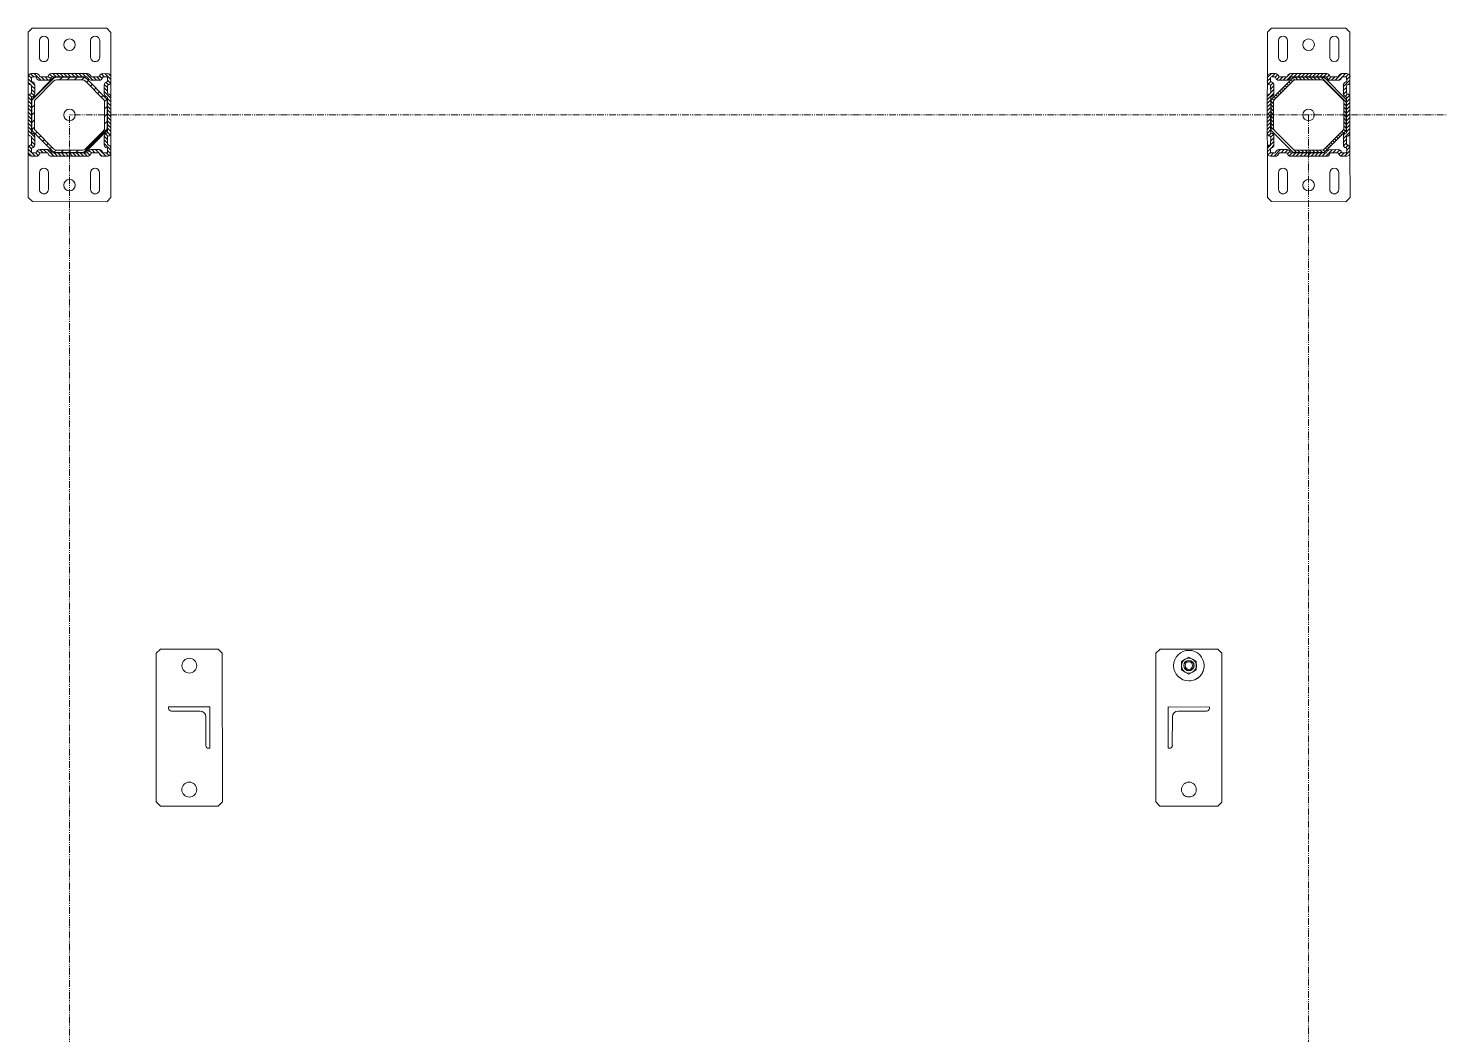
# Model space of a CAD drawing. Header units: millimetres. Extents: x 2179 to 44859, y 3478 to 159868.
# Drawn here: x 32961 to 34670, y 147060 to 148278 of the extents above; entities that cross this region are included whole.
import ezdxf

# ---------------------------------------------------------------- set-up
doc = ezdxf.new("R2010")
doc.units = ezdxf.units.MM
doc.linetypes.add('IMPORT-PHANTOM2', pattern=[14.732, 8.128, -1.524, 1.016, -1.524, 1.016, -1.524])
for name, color, linetype, lineweight in [('0-1', 7, 'IMPORT-PHANTOM2', 9), ('0-2', 7, 'Continuous', 9), ('2966-1_navrh dispozice stroju-HK_dwg-1', 7, 'Continuous', 9)]:
    doc.layers.add(name, color=color, linetype=linetype, lineweight=lineweight)

# ---------------------------------------------------------------- blocks, each defined once
blk = doc.blocks.new('2966-1_navrh dispozice stroju-HK_dwg__X1491-903066-1NP _ stroje - KOTVÍCÍ BODY')
at = {"layer": '0-2'}
for p, q in [((-25180.4, 18378.4), (-25150.3, 18408.4)), ((-25148.8, 18405.4), (-25145.8, 18408.4)), ((-25144.4, 18405.4), (-25141.4, 18408.4)), ((-25139.9, 18405.4), (-25136.9, 18408.4)), ((-25135.4, 18405.4), (-25132.4, 18408.4)), ((-25130.9, 18405.4), (-25127.9, 18408.4)), ((-25126.4, 18405.4), (-25123.4, 18408.4)), ((-25121.9, 18405.4), (-25118.9, 18408.4)), ((-25117.6, 18405.2), (-25115.3, 18407.6)), ((-25115.1, 18403.3), (-25113, 18405.4)), ((-25112.9, 18401), (-25110.7, 18403.1)), ((-25110.6, 18398.8), (-25108.5, 18400.9)), ((-25108.4, 18396.5), (-25106.3, 18398.6)), ((-25106.1, 18394.3), (-25104, 18396.4)), ((-25103.9, 18392), (-25101.8, 18394.2)), ((-25101.6, 18389.8), (-25099.5, 18391.9)), ((-25099.4, 18387.5), (-25097.3, 18389.7)), ((-25097.1, 18385.3), (-25095, 18387.4)), ((-25180.4, 18373.9), (-25177.4, 18376.9)), ((-25180.4, 18369.4), (-25177.4, 18372.4)), ((-25094.9, 18383.1), (-25092.8, 18385.2)), ((-25092.8, 18380.7), (-25090.5, 18382.9)), ((-25092.4, 18376.6), (-25089.4, 18379.6)), ((-25092.4, 18372.1), (-25089.4, 18375.1)), ((-25092.4, 18367.6), (-25089.4, 18370.6)), ((-25180.4, 18364.9), (-25177.4, 18367.9)), ((-25180.4, 18360.4), (-25177.4, 18363.4)), ((-25180.4, 18355.9), (-25177.4, 18358.9)), ((-25180.4, 18351.4), (-25177.4, 18354.4)), ((-25092.4, 18363.1), (-25089.4, 18366.1)), ((-25092.4, 18358.6), (-25089.4, 18361.6)), ((-25092.4, 18354.1), (-25089.4, 18357.1)), ((-25092.4, 18349.6), (-25089.4, 18352.6)), ((-25180.4, 18346.9), (-25177.4, 18349.9)), ((-25179.5, 18343.3), (-25177.2, 18345.7)), ((-25177.3, 18341), (-25175.2, 18343.2)), ((-25175.1, 18338.8), (-25173, 18340.9)), ((-25172.8, 18336.5), (-25170.7, 18338.7)), ((-25170.6, 18334.3), (-25168.5, 18336.4)), ((-25168.4, 18332.1), (-25166.2, 18334.2)), ((-25120.1, 18317.4), (-25089.4, 18348.1)), ((-25166.1, 18329.8), (-25164, 18331.9)), ((-25163.9, 18327.6), (-25161.7, 18329.7)), ((-25161.6, 18325.3), (-25159.5, 18327.4)), ((-25159.4, 18323.1), (-25157.3, 18325.2)), ((-25157.1, 18320.8), (-25155, 18323)), ((-25154.9, 18318.6), (-25152.6, 18320.9)), ((-25151.5, 18317.4), (-25148.5, 18320.4)), ((-25147, 18317.4), (-25144, 18320.4)), ((-25142.5, 18317.4), (-25139.5, 18320.4)), ((-25138.1, 18317.4), (-25135.1, 18320.4)), ((-25133.6, 18317.4), (-25130.6, 18320.4)), ((-25129.1, 18317.4), (-25126.1, 18320.4)), ((-25124.6, 18317.4), (-25121.6, 18320.4))]:
    blk.add_line(p, q, dxfattribs=at)
blk = doc.blocks.new('2966-1_navrh dispozice stroju-HK_dwg__X1492-903067-1NP _ stroje - KOTVÍCÍ BODY')
at = {"layer": '0-2'}
for p, q in [((-25180.8, 18403.5), (-25184.9, 18407.6)), ((-25176.9, 18395.1), (-25184.9, 18403.1)), ((-25180.9, 18408), (-25184.1, 18411.3)), ((-25177.3, 18408.9), (-25181.3, 18412.9)), ((-25177, 18399.6), (-25180.3, 18403)), ((-25168.8, 18404.9), (-25176.8, 18412.9)), ((-25164.3, 18404.9), (-25168.3, 18408.9)), ((-25159.9, 18405.1), (-25163.8, 18408.9)), ((-25157.4, 18407), (-25160.5, 18410.1)), ((-25154.9, 18408.9), (-25158.4, 18412.5)), ((-25150.4, 18408.9), (-25154.4, 18412.9)), ((-25145.9, 18408.9), (-25149.9, 18412.9)), ((-25141.4, 18408.9), (-25145.4, 18412.9)), ((-25136.9, 18408.9), (-25140.9, 18412.9)), ((-25132.4, 18408.9), (-25136.4, 18412.9)), ((-25127.9, 18408.9), (-25131.9, 18412.9)), ((-25123.4, 18408.9), (-25127.4, 18412.9)), ((-25118.9, 18408.9), (-25122.9, 18412.9)), ((-25114.4, 18408.9), (-25118.4, 18412.9)), ((-25105.9, 18404.9), (-25113.9, 18412.9)), ((-25111, 18405.6), (-25112.3, 18406.9)), ((-25101.5, 18404.9), (-25105.5, 18408.9)), ((-25097.3, 18405.3), (-25101, 18408.9)), ((-25095.1, 18407.6), (-25098.3, 18410.7)), ((-25092, 18408.9), (-25095.8, 18412.8)), ((-25084.9, 18406.3), (-25091.5, 18412.9)), ((-25087.1, 18399.6), (-25090.3, 18402.7)), ((-25085.1, 18402), (-25088.9, 18405.9)), ((-25180.2, 18384.9), (-25183.3, 18388)), ((-25176.9, 18390.6), (-25180.9, 18394.6)), ((-25177.5, 18386.7), (-25180.9, 18390.1)), ((-25088.9, 18392.4), (-25092.9, 18396.4)), ((-25084.9, 18383.9), (-25092.9, 18391.9)), ((-25088.9, 18396.9), (-25092.6, 18400.6)), ((-25091, 18385.5), (-25092.3, 18386.8)), ((-25180.9, 18381.1), (-25184.9, 18385.1)), ((-25180.9, 18376.6), (-25184.9, 18380.6)), ((-25180.9, 18372.1), (-25184.9, 18376.1)), ((-25180.9, 18367.6), (-25184.9, 18371.6)), ((-25084.9, 18379.4), (-25088.9, 18383.4)), ((-25084.9, 18374.9), (-25088.9, 18378.9)), ((-25084.9, 18370.4), (-25088.9, 18374.4)), ((-25084.9, 18365.9), (-25088.9, 18369.9)), ((-25180.9, 18363.2), (-25184.9, 18367.2)), ((-25180.9, 18358.7), (-25184.9, 18362.7)), ((-25180.9, 18354.2), (-25184.9, 18358.2)), ((-25180.9, 18349.7), (-25184.9, 18353.7)), ((-25084.9, 18361.4), (-25088.9, 18365.4)), ((-25084.9, 18357), (-25088.9, 18361)), ((-25084.9, 18352.5), (-25088.9, 18356.5)), ((-25084.9, 18348), (-25088.9, 18352)), ((-25180.9, 18345.2), (-25184.9, 18349.2)), ((-25176.9, 18336.7), (-25184.9, 18344.7)), ((-25182, 18337.3), (-25184.7, 18340)), ((-25176.9, 18332.2), (-25180.9, 18336.2)), ((-25088.9, 18334), (-25092.8, 18337.9)), ((-25087.7, 18337.3), (-25090.9, 18340.5)), ((-25084.9, 18343.5), (-25088.9, 18347.5)), ((-25085.3, 18339.4), (-25088.9, 18343)), ((-25180.9, 18318.3), (-25184.9, 18322.3)), ((-25180.1, 18312.9), (-25184.9, 18317.8)), ((-25180.7, 18322.6), (-25183.7, 18325.6)), ((-25177.9, 18324.3), (-25181, 18327.3)), ((-25176.9, 18327.7), (-25180.9, 18331.7)), ((-25172.3, 18314.1), (-25175.3, 18317.1)), ((-25170.5, 18316.9), (-25173.6, 18319.9)), ((-25166.1, 18316.9), (-25170.1, 18320.9)), ((-25161.6, 18316.9), (-25165.6, 18320.9)), ((-25153.1, 18312.9), (-25161.1, 18320.9)), ((-25109.9, 18314.6), (-25112.9, 18317.6)), ((-25107.8, 18316.9), (-25111.1, 18320.3)), ((-25103.3, 18316.9), (-25107.3, 18320.9)), ((-25094.8, 18313), (-25102.8, 18320.9)), ((-25094.8, 18317.5), (-25098.2, 18320.9)), ((-25088.9, 18329.5), (-25092.9, 18333.5)), ((-25084.9, 18321), (-25092.9, 18329)), ((-25084.9, 18316.6), (-25088.9, 18320.5)), ((-25175.6, 18312.9), (-25179.6, 18316.9)), ((-25157.8, 18313.1), (-25160.5, 18315.8)), ((-25148.7, 18312.9), (-25152.7, 18316.9)), ((-25144.2, 18312.9), (-25148.2, 18316.9)), ((-25139.7, 18312.9), (-25143.7, 18316.9)), ((-25135.2, 18312.9), (-25139.2, 18316.9)), ((-25130.7, 18312.9), (-25134.7, 18316.9)), ((-25126.2, 18312.9), (-25130.2, 18316.9)), ((-25121.7, 18312.9), (-25125.7, 18316.9)), ((-25117.2, 18312.9), (-25121.2, 18316.9)), ((-25112.8, 18313), (-25116.7, 18316.9)), ((-25090.3, 18312.9), (-25094.4, 18317.1)), ((-25086.6, 18313.7), (-25089.8, 18317))]:
    blk.add_line(p, q, dxfattribs=at)
blk = doc.blocks.new('2966-1_navrh dispozice stroju-HK_dwg__X1493-903068-1NP _ stroje - KOTVÍCÍ BODY')
at = {"layer": '0-2'}
for p, q in [((-25160.8, 16897.2), (-25162.9, 16899.3)), ((-25156.3, 16901.7), (-25158.4, 16903.8)), ((-25151, 16905.4), (-25153.7, 16908.1)), ((-25142.1, 16905.4), (-25145.1, 16908.4)), ((-25133.1, 16905.4), (-25136.1, 16908.4)), ((-25124.1, 16905.4), (-25127.1, 16908.4)), ((-25089.4, 16879.7), (-25118.1, 16908.4)), ((-25174.2, 16883.7), (-25176.4, 16885.8)), ((-25169.7, 16888.2), (-25171.9, 16890.3)), ((-25165.2, 16892.7), (-25167.4, 16894.8)), ((-25177.4, 16868.9), (-25180.4, 16871.9)), ((-25177.4, 16877.9), (-25180.3, 16880.8)), ((-25089.4, 16870.7), (-25092.4, 16873.7)), ((-25089.4, 16861.8), (-25092.4, 16864.8)), ((-25177.4, 16860), (-25180.4, 16863)), ((-25177.4, 16851), (-25180.4, 16854)), ((-25089.4, 16852.8), (-25092.4, 16855.8)), ((-25153, 16817.6), (-25180.3, 16844.9)), ((-25103, 16830.5), (-25105.1, 16832.6)), ((-25098.5, 16835), (-25100.7, 16837.1)), ((-25094, 16839.5), (-25096.2, 16841.6)), ((-25089.7, 16844.1), (-25092.4, 16846.8)), ((-25143.9, 16817.4), (-25146.9, 16820.4)), ((-25134.9, 16817.4), (-25137.9, 16820.4)), ((-25125.9, 16817.4), (-25128.9, 16820.4)), ((-25117, 16817.5), (-25119.9, 16820.4)), ((-25112, 16821.5), (-25114.1, 16823.6)), ((-25107.5, 16826), (-25109.6, 16828.1))]:
    blk.add_line(p, q, dxfattribs=at)
blk = doc.blocks.new('2966-1_navrh dispozice stroju-HK_dwg__X1494-903069-1NP _ stroje - KOTVÍCÍ BODY')
at = {"layer": '0-2'}
for p, q in [((-25184.9, 16905.6), (-25177.6, 16912.9)), ((-25184.6, 16910.4), (-25182.3, 16912.7)), ((-25184.5, 16901.5), (-25180.9, 16905.1)), ((-25182.2, 16899.4), (-25179, 16902.5)), ((-25180.9, 16896.1), (-25177, 16900)), ((-25177.1, 16908.9), (-25173.4, 16912.6)), ((-25174.5, 16907.1), (-25171.3, 16910.2)), ((-25171.9, 16905.1), (-25168.1, 16908.9)), ((-25167.6, 16904.9), (-25163.6, 16908.9)), ((-25163.1, 16904.9), (-25155.1, 16912.9)), ((-25154.6, 16908.9), (-25150.6, 16912.9)), ((-25150.1, 16908.9), (-25146.1, 16912.9)), ((-25145.6, 16908.9), (-25141.6, 16912.9)), ((-25141.1, 16908.9), (-25137.1, 16912.9)), ((-25136.7, 16908.9), (-25132.7, 16912.9)), ((-25132.2, 16908.9), (-25128.2, 16912.9)), ((-25127.7, 16908.9), (-25123.7, 16912.9)), ((-25123.2, 16908.9), (-25119.2, 16912.9)), ((-25118.7, 16908.9), (-25114.7, 16912.9)), ((-25114.2, 16908.9), (-25110.9, 16912.3)), ((-25112.1, 16906.5), (-25109.1, 16909.5)), ((-25109.2, 16905), (-25105.2, 16908.9)), ((-25104.7, 16904.9), (-25100.7, 16908.9)), ((-25100.2, 16904.9), (-25092.2, 16912.9)), ((-25092.9, 16898.8), (-25084.9, 16906.8)), ((-25091.8, 16908.9), (-25087.9, 16912.8)), ((-25088.9, 16907.3), (-25085.4, 16910.8)), ((-25088, 16899.3), (-25085, 16902.2)), ((-25184.9, 16883.2), (-25176.9, 16891.2)), ((-25184.9, 16878.7), (-25180.9, 16882.7)), ((-25180.9, 16891.6), (-25176.9, 16895.6)), ((-25092.9, 16894.3), (-25088.9, 16898.3)), ((-25092.9, 16889.8), (-25088.9, 16893.8)), ((-25091.9, 16886.3), (-25088.9, 16889.4)), ((-25089.1, 16884.6), (-25086.1, 16887.6)), ((-25088.9, 16880.4), (-25084.9, 16884.4)), ((-25184.9, 16874.2), (-25180.9, 16878.2)), ((-25184.9, 16869.7), (-25180.9, 16873.7)), ((-25184.9, 16865.2), (-25180.9, 16869.2)), ((-25184.9, 16860.7), (-25180.9, 16864.7)), ((-25088.9, 16875.9), (-25084.9, 16879.9)), ((-25088.9, 16871.4), (-25084.9, 16875.4)), ((-25088.9, 16866.9), (-25084.9, 16870.9)), ((-25088.9, 16862.4), (-25084.9, 16866.4)), ((-25184.9, 16856.2), (-25180.9, 16860.2)), ((-25184.9, 16851.7), (-25180.9, 16855.7)), ((-25184.9, 16847.2), (-25180.9, 16851.2)), ((-25088.9, 16857.9), (-25084.9, 16861.9)), ((-25088.9, 16853.4), (-25084.9, 16857.4)), ((-25088.9, 16848.9), (-25084.9, 16852.9)), ((-25088.9, 16844.5), (-25084.9, 16848.5)), ((-25184.9, 16842.7), (-25180.9, 16846.7)), ((-25184.2, 16838.9), (-25180.9, 16842.3)), ((-25181.5, 16837.2), (-25178.5, 16840.2)), ((-25180.9, 16833.3), (-25176.9, 16837.3)), ((-25180.9, 16828.8), (-25176.9, 16832.8)), ((-25092.9, 16836), (-25084.9, 16844)), ((-25092.9, 16831.5), (-25088.9, 16835.5)), ((-25092.9, 16827), (-25088.9, 16831)), ((-25184.9, 16820.3), (-25176.9, 16828.3)), ((-25184.8, 16815.9), (-25180.9, 16819.8)), ((-25182.8, 16813.4), (-25179.3, 16816.9)), ((-25178.8, 16812.9), (-25170.8, 16820.9)), ((-25174.2, 16813.1), (-25171.2, 16816)), ((-25170.3, 16816.9), (-25166.3, 16820.9)), ((-25165.8, 16816.9), (-25161.8, 16820.9)), ((-25161.3, 16816.9), (-25158.3, 16820)), ((-25159.6, 16814.2), (-25156.6, 16817.2)), ((-25156.3, 16812.9), (-25152.3, 16816.9)), ((-25151.8, 16812.9), (-25147.8, 16816.9)), ((-25147.3, 16812.9), (-25143.3, 16816.9)), ((-25142.9, 16812.9), (-25138.9, 16816.9)), ((-25138.4, 16812.9), (-25134.4, 16816.9)), ((-25133.9, 16812.9), (-25129.9, 16816.9)), ((-25129.4, 16812.9), (-25125.4, 16816.9)), ((-25124.9, 16812.9), (-25120.9, 16816.9)), ((-25120.4, 16812.9), (-25116.4, 16816.9)), ((-25115.9, 16812.9), (-25107.9, 16820.9)), ((-25107.4, 16816.9), (-25103.4, 16820.9)), ((-25102.9, 16816.9), (-25098.9, 16820.9)), ((-25098.8, 16816.6), (-25095.8, 16819.6)), ((-25097.1, 16813.8), (-25094, 16816.9)), ((-25093.5, 16812.9), (-25084.9, 16821.5)), ((-25091.5, 16823.9), (-25088.5, 16826.9)), ((-25089, 16812.9), (-25084.9, 16817)), ((-25088.9, 16822), (-25085.7, 16825.2))]:
    blk.add_line(p, q, dxfattribs=at)
blk = doc.blocks.new('2966-1_navrh dispozice stroju-HK_dwg-867852-1NP _ stroje - KOTVÍCÍ BODY')
at = {"layer": '0-1', "flags": 128}
blk.add_lwpolyline([(-12082, 28687.7), (-4082.9, 23879.4), (-4858.3, 22595.4), (-12854.8, 27402.1), (-12082, 28687.7), (-11482.8, 29684.5)], dxfattribs=at)
at = {"layer": '0-2'}
for p, q in [((-12140.3, 28765.4), (-12123.2, 28755.1)), ((-12128.9, 28745.7), (-12146, 28756)), ((-12107.7, 28734.3), (-12103.2, 28741.7)), ((-12104.6, 28731.6), (-12099.4, 28740.3)), ((-12104.2, 28747.9), (-12101.2, 28752.9)), ((-12100.3, 28746.5), (-12098.3, 28750)), ((-12096.9, 28750.3), (-12093.4, 28748.3)), ((-12091.3, 28742.3), (-12082.6, 28737.1)), ((-12088.6, 28745.3), (-12081.2, 28740.9)), ((-12136.1, 28694.8), (-12113.6, 28732.2)), ((-12132.3, 28693.4), (-12110.6, 28729.5)), ((-12112.2, 28725.9), (-12129.9, 28696.4)), ((-12110.2, 28723.3), (-12126.7, 28696)), ((-12076.3, 28736), (-12109.7, 28727.7)), ((-12076.8, 28732.8), (-12107.8, 28725.1)), ((-12076.4, 28738), (-12040.3, 28716.3)), ((-12046.4, 28715.9), (-12073.8, 28732.4)), ((-12043.8, 28717.9), (-12073.3, 28735.6)), ((-12172.3, 28712.2), (-12155.1, 28701.9)), ((-12036.9, 28682.5), (-12044.6, 28713.5)), ((-12033.7, 28682.1), (-12042, 28715.4)), ((-12038.1, 28710.4), (-12029.5, 28705.2)), ((-12035.4, 28713.4), (-12028.1, 28709)), ((-12023.2, 28706.1), (-12019.7, 28704)), ((-12160.8, 28692.5), (-12178, 28702.8)), ((-12130.3, 28693.4), (-12122, 28660.1)), ((-12127.1, 28692.9), (-12119.4, 28662)), ((-12027.4, 28697), (-12032.6, 28688.3)), ((-12024.4, 28694.3), (-12028.8, 28686.9)), ((-12019.4, 28702.6), (-12021.5, 28699.1)), ((-12015.5, 28701.4), (-12018.4, 28696.4)), ((-12148.6, 28674.1), (-12145.6, 28679)), ((-12144.6, 28672.9), (-12142.5, 28676.3)), ((-12139.6, 28681.2), (-12135.2, 28688.5)), ((-12136.6, 28678.5), (-12131.4, 28687.1)), ((-12053.8, 28652.2), (-12037.4, 28679.5)), ((-12031.7, 28682.1), (-12053.4, 28646)), ((-12051.9, 28649.6), (-12034.2, 28679)), ((-12027.9, 28680.7), (-12050.4, 28643.3)), ((-11991.7, 28663.2), (-12008.9, 28673.5)), ((-12003.2, 28683), (-11986.1, 28672.6)), ((-12140.8, 28669.4), (-12144.3, 28671.5)), ((-12128.6, 28662.1), (-12136, 28666.5)), ((-12125.9, 28665.1), (-12134.5, 28670.3)), ((-12087.7, 28637.5), (-12123.8, 28659.2)), ((-12120.2, 28657.6), (-12090.7, 28639.9)), ((-12117.6, 28659.5), (-12090.2, 28643.1)), ((-12087.7, 28639.4), (-12054.3, 28647.7)), ((-12087.2, 28642.6), (-12056.3, 28650.3)), ((-12072.8, 28633.2), (-12081.4, 28638.4)), ((-12059.4, 28643.9), (-12064.6, 28635.2)), ((-12056.3, 28641.2), (-12060.8, 28633.8)), ((-12075.5, 28630.1), (-12082.8, 28634.6)), ((-12067.1, 28625.1), (-12070.6, 28627.2)), ((-12063.7, 28628.9), (-12065.8, 28625.5)), ((-12059.9, 28627.5), (-12062.9, 28622.5)), ((-12035.2, 28629.8), (-12018, 28619.5)), ((-12023.7, 28610.1), (-12040.8, 28620.4)), ((-11512.9, 28153.1), (-11542.4, 28170.9)), ((-12913.1, 27479.8), (-12896, 27469.5)), ((-12901.7, 27460), (-12918.8, 27470.3)), ((-12876.9, 27462.3), (-12874, 27467.3)), ((-12873.1, 27460.9), (-12871, 27464.4)), ((-12869.7, 27464.7), (-12866.2, 27462.6)), ((-12861.4, 27459.7), (-12854, 27455.3)), ((-12908.9, 27409.2), (-12886.4, 27446.6)), ((-12905.1, 27407.8), (-12883.4, 27443.9)), ((-12849.1, 27450.4), (-12882.5, 27442.1)), ((-12880.5, 27448.7), (-12876, 27456.1)), ((-12849.6, 27447.2), (-12880.5, 27439.5)), ((-12877.4, 27446), (-12872.2, 27454.7)), ((-12864.1, 27456.7), (-12855.4, 27451.5)), ((-12849.1, 27452.4), (-12813.1, 27430.7)), ((-12819.2, 27430.3), (-12846.6, 27446.8)), ((-12816.6, 27432.3), (-12846.1, 27450)), ((-12945.1, 27426.6), (-12927.9, 27416.3)), ((-12884.9, 27440.3), (-12902.7, 27410.8)), ((-12883, 27437.7), (-12899.4, 27410.4)), ((-12809.7, 27396.9), (-12817.4, 27427.9)), ((-12806.5, 27396.4), (-12814.8, 27429.8)), ((-12810.9, 27424.8), (-12802.3, 27419.5)), ((-12808.2, 27427.8), (-12800.8, 27423.4)), ((-12933.6, 27406.9), (-12950.7, 27417.2)), ((-12903.1, 27407.8), (-12894.8, 27374.4)), ((-12899.9, 27407.3), (-12892.2, 27376.4)), ((-12800.2, 27411.4), (-12805.4, 27402.7)), ((-12797.2, 27408.7), (-12801.6, 27401.3)), ((-12796, 27420.5), (-12792.5, 27418.4)), ((-12792.2, 27417), (-12794.3, 27413.5)), ((-12788.2, 27415.8), (-12791.2, 27410.8)), ((-12921.4, 27388.5), (-12918.4, 27393.4)), ((-12917.4, 27387.3), (-12915.3, 27390.7)), ((-12912.4, 27395.6), (-12908, 27402.9)), ((-12909.4, 27392.9), (-12904.2, 27401.5)), ((-12826.6, 27366.6), (-12810.2, 27393.9)), ((-12804.5, 27396.5), (-12826.2, 27360.4)), ((-12824.7, 27363.9), (-12806.9, 27393.4)), ((-12800.7, 27395), (-12823.2, 27357.7)), ((-12776, 27397.3), (-12758.9, 27387)), ((-12913.6, 27383.8), (-12917.1, 27385.9)), ((-12901.4, 27376.5), (-12908.8, 27380.9)), ((-12898.7, 27379.5), (-12907.3, 27384.7)), ((-12860.5, 27351.9), (-12896.5, 27373.5)), ((-12890.4, 27373.9), (-12863, 27357.5)), ((-12764.5, 27377.6), (-12781.7, 27387.9)), ((-12893, 27372), (-12863.5, 27354.3)), ((-12860.5, 27353.8), (-12827.1, 27362.1)), ((-12860, 27357), (-12829.1, 27364.7)), ((-12832.2, 27358.2), (-12837.4, 27349.6)), ((-12848.2, 27344.5), (-12855.6, 27348.9)), ((-12845.5, 27347.6), (-12854.2, 27352.8)), ((-12839.9, 27339.5), (-12843.4, 27341.6)), ((-12836.5, 27343.3), (-12838.6, 27339.9)), ((-12832.7, 27341.9), (-12835.6, 27336.9)), ((-12829.1, 27355.5), (-12833.6, 27348.2)), ((-12807.9, 27344.2), (-12790.8, 27333.9)), ((-12796.5, 27324.5), (-12813.6, 27334.8)), ((-12145.2, 27168.1), (-12115.6, 27150.3))]:
    blk.add_line(p, q, dxfattribs=at)
at = {"layer": '0-2', "flags": 128}
for points in [[(-12090.7, 28751.3), (-12095.7, 28754.3), (-12142, 28782.1), (-12148.8, 28780.4), (-12195.2, 28703.3), (-12193.5, 28696.4), (-12147.2, 28668.6), (-12142.2, 28665.6), (-12126.5, 28656.1), (-12089.1, 28633.6), (-12073.3, 28624.2), (-12068.3, 28621.2), (-12022.1, 28593.4), (-12015.2, 28595.1), (-11968.8, 28672.2), (-11970.5, 28679.1), (-12016.8, 28706.9), (-12021.8, 28709.9), (-12037.6, 28719.4), (-12074.9, 28741.8)], [(-11594.3, 28214.9), (-11594.3, 28220.1), (-11594.2, 28225.3), (-11589.6, 28227.8), (-11585.1, 28230.3), (-11580.6, 28227.7), (-11576.2, 28225), (-11576.3, 28219.8), (-11576.4, 28214.6), (-11580.9, 28212.1), (-11585.4, 28209.6), (-11589.9, 28212.2)], [(-12863.5, 27465.7), (-12868.5, 27468.7), (-12914.7, 27496.5), (-12921.6, 27494.8), (-12968, 27417.6), (-12966.3, 27410.8), (-12920, 27383), (-12915, 27380), (-12899.2, 27370.5), (-12861.9, 27348), (-12846.1, 27338.6), (-12841.1, 27335.6), (-12794.9, 27307.7), (-12788, 27309.5), (-12741.6, 27386.6), (-12743.3, 27393.5), (-12789.6, 27421.3), (-12794.6, 27424.3), (-12810.4, 27433.7), (-12847.7, 27456.2)]]:
    blk.add_lwpolyline(points, close=True, dxfattribs=at)
for points in [[(-11464.4, 28100.7), (-11457.6, 28102.4), (-11421.5, 28162.4), (-11423.2, 28169.2), (-11577.5, 28262), (-11584.4, 28260.3), (-11620.4, 28200.3), (-11618.7, 28193.4), (-11464.4, 28100.7), (-11457.6, 28102.4), (-11421.5, 28162.4), (-11423.2, 28169.2)], [(-11585.4, 28209.6), (-11580.9, 28212.1), (-11576.4, 28214.6), (-11576.3, 28219.8), (-11576.2, 28225)], [(-11528.2, 28214.8), (-11529.5, 28215.6), (-11555.3, 28172.8), (-11512.4, 28147)], [(-11527, 28210), (-11544.8, 28180.5), (-11527, 28210)], [(-11511.7, 28148.3), (-11512.4, 28147), (-11511.7, 28148.3)], [(-12046.6, 27132.2), (-12200.9, 27224.9), (-12207.8, 27223.2), (-12243.8, 27163.2), (-12242.1, 27156.3), (-12087.8, 27063.6), (-12081, 27065.3), (-12044.9, 27125.3), (-12046.6, 27132.2), (-12044.9, 27125.3), (-12081, 27065.3), (-12087.8, 27063.6)], [(-12177.4, 27134.9), (-12178.7, 27135.7), (-12152.9, 27178.6), (-12110.1, 27152.8), (-12110.8, 27151.5), (-12110.1, 27152.8)], [(-12154.8, 27165.7), (-12172.6, 27136.1), (-12154.8, 27165.7)]]:
    blk.add_lwpolyline(points, dxfattribs=at)
at = {"layer": '0-2'}
for centre, radius in [((-12154.9, 28731.5), 7), ((-12082, 28687.7), 7), ((-12009.2, 28643.9), 7), ((-11585.3, 28220), 18.5), ((-11585.3, 28220), 6.28), ((-11585.3, 28220), 6), ((-11585.3, 28220), 4.5), ((-11456.7, 28142.7), 9), ((-12927.7, 27445.9), 7), ((-12854.8, 27402.1), 7), ((-12781.9, 27358.3), 7), ((-12208.6, 27182.9), 9), ((-12080.1, 27105.6), 9)]:
    blk.add_circle(centre, radius, dxfattribs=at)
for centre, radius, start, end in [((-12143.2, 28760.7), 5.5, 58.9896, 238.9896), ((-12126, 28750.4), 5.5, 238.9896, 58.9896), ((-12100.7, 28745.9), 4, 148.9896, 227.4527), ((-12104.1, 28742.2), 1, 328.9896, 47.4527), ((-12097.7, 28750.9), 4, 58.9896, 148.9896), ((-12099.5, 28746), 1, 148.9896, 227.4527), ((-12102.9, 28742.3), 4, 328.9896, 47.4527), ((-12097.4, 28749.5), 1, 58.9896, 148.9896), ((-12093.9, 28747.4), 1, 340.5266, 58.9896), ((-12089.2, 28745.7), 4, 160.5266, 238.9896), ((-12092.8, 28747.9), 4, 340.5266, 58.9896), ((-12088.1, 28746.2), 1, 160.5266, 238.9896), ((-12080.7, 28741.8), 1, 238.9896, 317.4527), ((-12077, 28738.4), 4, 58.9896, 137.4527), ((-12110.2, 28730.1), 4, 70.5266, 148.9896), ((-12108.7, 28723.8), 4, 103.9896, 148.9896), ((-12109.7, 28729), 1, 70.5266, 148.9896), ((-12106.8, 28721.2), 4, 103.9896, 148.9896), ((-12108.1, 28733.7), 4, 250.5266, 328.9896), ((-12108.5, 28734.8), 1, 250.5266, 328.9896), ((-12080.6, 28740.5), 4, 238.9896, 317.4527), ((-12076.9, 28737.1), 1, 58.9896, 137.4527), ((-12075.8, 28728.9), 4, 58.9896, 103.9896), ((-12075.4, 28732.2), 4, 58.9896, 103.9896), ((-12175.1, 28707.5), 5.5, 58.9896, 238.9896), ((-12048.5, 28712.5), 4, 13.9896, 58.9896), ((-12045.9, 28714.4), 4, 13.9896, 58.9896), ((-12040.8, 28715.5), 1, 340.5266, 58.9896), ((-12036.1, 28713.8), 4, 160.5266, 238.9896), ((-12039.6, 28715.9), 4, 340.5266, 58.9896), ((-12034.9, 28714.3), 1, 160.5266, 238.9896), ((-12027.4, 28708.6), 4, 238.9896, 317.4527), ((-12027.5, 28709.8), 1, 238.9896, 317.4527), ((-12023.9, 28706.4), 4, 58.9896, 137.4527), ((-12023.7, 28705.2), 1, 58.9896, 137.4527), ((-12018.9, 28703.5), 4, 328.9896, 58.9896), ((-12158, 28697.2), 5.5, 238.9896, 58.9896), ((-12132.7, 28692.7), 4, 148.9896, 227.4527), ((-12136, 28689.1), 1, 328.9896, 47.4527), ((-12131.4, 28692.9), 1, 148.9896, 227.4527), ((-12134.8, 28689.2), 4, 328.9896, 47.4527), ((-12126.4, 28694.4), 4, 148.9896, 193.9896), ((-12123.2, 28693.9), 4, 148.9896, 193.9896), ((-12024, 28694.9), 4, 70.5266, 148.9896), ((-12023.5, 28693.8), 1, 70.5266, 148.9896), ((-12021.9, 28698.5), 4, 250.5266, 328.9896), ((-12022.3, 28699.6), 1, 250.5266, 328.9896), ((-12020.3, 28703.1), 1, 328.9896, 58.9896), ((-12145.1, 28672), 4, 148.9896, 238.9896), ((-12142.1, 28677), 4, 70.5266, 148.9896), ((-12143.8, 28672.3), 1, 148.9896, 238.9896), ((-12141.7, 28675.8), 1, 70.5266, 148.9896), ((-12140, 28680.5), 4, 250.5266, 328.9896), ((-12140.5, 28681.7), 1, 250.5266, 328.9896), ((-12040.8, 28681.6), 4, 328.9896, 13.9896), ((-12037.6, 28681.1), 4, 328.9896, 13.9896), ((-12029.2, 28686.3), 4, 148.9896, 227.4527), ((-12032.6, 28682.6), 1, 328.9896, 47.4527), ((-12028, 28686.4), 1, 148.9896, 227.4527), ((-12031.4, 28682.7), 4, 328.9896, 47.4527), ((-12006, 28678.2), 5.5, 58.9896, 238.9896), ((-11988.9, 28667.9), 5.5, 238.9896, 58.9896), ((-12140.2, 28669), 4, 238.9896, 317.4527), ((-12140.3, 28670.3), 1, 238.9896, 317.4527), ((-12136.6, 28666.9), 4, 58.9896, 137.4527), ((-12136.5, 28665.6), 1, 58.9896, 137.4527), ((-12129.1, 28661.2), 1, 340.5266, 58.9896), ((-12124.4, 28659.5), 4, 160.5266, 238.9896), ((-12128, 28661.7), 4, 340.5266, 58.9896), ((-12123.2, 28660), 1, 160.5266, 238.9896), ((-12118.1, 28661), 4, 193.9896, 238.9896), ((-12115.5, 28663), 4, 193.9896, 238.9896), ((-12088.7, 28643.3), 4, 238.9896, 283.9896), ((-12088.2, 28646.5), 4, 238.9896, 283.9896), ((-12087.2, 28638.3), 1, 238.9896, 317.4527), ((-12083.5, 28634.9), 4, 58.9896, 137.4527), ((-12056, 28641.8), 4, 70.5266, 148.9896), ((-12057.2, 28654.2), 4, 283.9896, 328.9896), ((-12055.5, 28640.6), 1, 70.5266, 148.9896), ((-12053.8, 28645.4), 4, 250.5266, 328.9896), ((-12054.3, 28646.5), 1, 250.5266, 328.9896), ((-12055.3, 28651.6), 4, 283.9896, 328.9896), ((-12087, 28637.1), 4, 238.9896, 317.4527), ((-12083.3, 28633.7), 1, 58.9896, 137.4527), ((-12076, 28629.3), 1, 340.5266, 58.9896), ((-12071.3, 28627.6), 4, 160.5266, 238.9896), ((-12074.8, 28629.7), 4, 340.5266, 58.9896), ((-12070.1, 28628.1), 1, 160.5266, 238.9896), ((-12066.3, 28624.6), 4, 238.9896, 328.9896), ((-12066.6, 28626), 1, 238.9896, 328.9896), ((-12061.2, 28633.1), 4, 148.9896, 227.4527), ((-12064.5, 28629.5), 1, 328.9896, 47.4527), ((-12059.9, 28633.3), 1, 148.9896, 227.4527), ((-12063.3, 28629.6), 4, 328.9896, 47.4527), ((-12038, 28625.1), 5.5, 58.9896, 238.9896), ((-12020.8, 28614.8), 5.5, 238.9896, 58.9896), ((-11585.3, 28220), 9, 118.9896, 178.9896), ((-11585.3, 28220), 9, 58.9896, 118.9896), ((-11585.3, 28220), 9, 358.9896, 58.9896), ((-11585.3, 28220), 18.5, 328.9896, 58.9896), ((-11585.3, 28220), 18.5, 238.9896, 328.9896), ((-11585.3, 28220), 9, 178.9896, 238.9896), ((-11585.3, 28220), 9, 238.9896, 298.9896), ((-11585.3, 28220), 9, 298.9896, 358.9896), ((-11530, 28211.8), 3.5, 328.9896, 58.9896), ((-11530, 28211.8), 3.5, 328.9896, 58.9896), ((-11538.8, 28176.9), 7, 148.9896, 238.9896), ((-11538.8, 28176.9), 7, 148.9896, 238.9896), ((-11514.7, 28150.1), 3.5, 328.9896, 58.9896), ((-11514.7, 28150.1), 3.5, 328.9896, 58.9896), ((-11456.7, 28142.7), 9, 58.9896, 238.9896), ((-12916, 27475.1), 5.5, 58.9896, 238.9896), ((-12898.8, 27464.8), 5.5, 238.9896, 58.9896), ((-12873.5, 27460.3), 4, 148.9896, 227.4527), ((-12870.5, 27465.2), 4, 58.9896, 148.9896), ((-12872.3, 27460.4), 1, 148.9896, 227.4527), ((-12875.7, 27456.7), 4, 328.9896, 47.4527), ((-12870.2, 27463.9), 1, 58.9896, 148.9896), ((-12866.7, 27461.8), 1, 340.5266, 58.9896), ((-12862, 27460.1), 4, 160.5266, 238.9896), ((-12865.6, 27462.3), 4, 340.5266, 58.9896), ((-12860.8, 27460.6), 1, 160.5266, 238.9896), ((-12883, 27444.5), 4, 70.5266, 148.9896), ((-12881.5, 27438.2), 4, 103.9896, 148.9896), ((-12882.5, 27443.3), 1, 70.5266, 148.9896), ((-12880.9, 27448.1), 4, 250.5266, 328.9896), ((-12881.3, 27449.2), 1, 250.5266, 328.9896), ((-12876.9, 27456.6), 1, 328.9896, 47.4527), ((-12853.3, 27454.9), 4, 238.9896, 317.4527), ((-12853.5, 27456.2), 1, 238.9896, 317.4527), ((-12849.8, 27452.8), 4, 58.9896, 137.4527), ((-12849.7, 27451.5), 1, 58.9896, 137.4527), ((-12848.6, 27443.3), 4, 58.9896, 103.9896), ((-12848.2, 27446.5), 4, 58.9896, 103.9896), ((-12947.9, 27421.9), 5.5, 58.9896, 238.9896), ((-12879.6, 27435.6), 4, 103.9896, 148.9896), ((-12821.3, 27426.9), 4, 13.9896, 58.9896), ((-12818.7, 27428.8), 4, 13.9896, 58.9896), ((-12813.6, 27429.8), 1, 340.5266, 58.9896), ((-12808.9, 27428.2), 4, 160.5266, 238.9896), ((-12812.4, 27430.3), 4, 340.5266, 58.9896), ((-12807.7, 27428.6), 1, 160.5266, 238.9896), ((-12796.6, 27420.8), 4, 58.9896, 137.4527), ((-12930.8, 27411.6), 5.5, 238.9896, 58.9896), ((-12905.5, 27407.1), 4, 148.9896, 227.4527), ((-12904.2, 27407.3), 1, 148.9896, 227.4527), ((-12899.2, 27408.8), 4, 148.9896, 193.9896), ((-12896, 27408.3), 4, 148.9896, 193.9896), ((-12800.2, 27423), 4, 238.9896, 317.4527), ((-12800.3, 27424.2), 1, 238.9896, 317.4527), ((-12796.8, 27409.3), 4, 70.5266, 148.9896), ((-12796.5, 27419.6), 1, 58.9896, 137.4527), ((-12796.3, 27408.2), 1, 70.5266, 148.9896), ((-12794.7, 27412.9), 4, 250.5266, 328.9896), ((-12795.1, 27414), 1, 250.5266, 328.9896), ((-12793, 27417.5), 1, 328.9896, 58.9896), ((-12791.7, 27417.8), 4, 328.9896, 58.9896), ((-12914.9, 27391.4), 4, 70.5266, 148.9896), ((-12914.5, 27390.2), 1, 70.5266, 148.9896), ((-12912.8, 27394.9), 4, 250.5266, 328.9896), ((-12913.3, 27396.1), 1, 250.5266, 328.9896), ((-12908.8, 27403.5), 1, 328.9896, 47.4527), ((-12907.6, 27403.6), 4, 328.9896, 47.4527), ((-12813.6, 27396), 4, 328.9896, 13.9896), ((-12810.4, 27395.5), 4, 328.9896, 13.9896), ((-12802, 27400.7), 4, 148.9896, 227.4527), ((-12805.4, 27397), 1, 328.9896, 47.4527), ((-12800.8, 27400.8), 1, 148.9896, 227.4527), ((-12804.1, 27397.1), 4, 328.9896, 47.4527), ((-12778.8, 27392.6), 5.5, 58.9896, 238.9896), ((-12917.9, 27386.4), 4, 148.9896, 238.9896), ((-12916.6, 27386.7), 1, 148.9896, 238.9896), ((-12913, 27383.4), 4, 238.9896, 317.4527), ((-12913.1, 27384.7), 1, 238.9896, 317.4527), ((-12909.4, 27381.3), 4, 58.9896, 137.4527), ((-12909.3, 27380), 1, 58.9896, 137.4527), ((-12901.9, 27375.6), 1, 340.5266, 58.9896), ((-12897.2, 27373.9), 4, 160.5266, 238.9896), ((-12900.7, 27376.1), 4, 340.5266, 58.9896), ((-12896, 27374.4), 1, 160.5266, 238.9896), ((-12890.9, 27375.4), 4, 193.9896, 238.9896), ((-12888.3, 27377.3), 4, 193.9896, 238.9896), ((-12761.7, 27382.3), 5.5, 238.9896, 58.9896), ((-12861, 27360.9), 4, 238.9896, 283.9896), ((-12828.7, 27356.2), 4, 70.5266, 148.9896), ((-12830, 27368.6), 4, 283.9896, 328.9896), ((-12828.3, 27355), 1, 70.5266, 148.9896), ((-12826.6, 27359.7), 4, 250.5266, 328.9896), ((-12827.1, 27360.9), 1, 250.5266, 328.9896), ((-12828.1, 27366), 4, 283.9896, 328.9896), ((-12861.4, 27357.7), 4, 238.9896, 283.9896), ((-12859.8, 27351.5), 4, 238.9896, 317.4527), ((-12859.9, 27352.7), 1, 238.9896, 317.4527), ((-12856.3, 27349.3), 4, 58.9896, 137.4527), ((-12856.1, 27348.1), 1, 58.9896, 137.4527), ((-12848.8, 27343.7), 1, 340.5266, 58.9896), ((-12844, 27342), 4, 160.5266, 238.9896), ((-12847.6, 27344.1), 4, 340.5266, 58.9896), ((-12842.9, 27342.5), 1, 160.5266, 238.9896), ((-12839.4, 27340.4), 1, 238.9896, 328.9896), ((-12833.9, 27347.5), 4, 148.9896, 227.4527), ((-12837.3, 27343.8), 1, 328.9896, 47.4527), ((-12832.7, 27347.7), 1, 148.9896, 227.4527), ((-12836.1, 27344), 4, 328.9896, 47.4527), ((-12810.8, 27339.5), 5.5, 58.9896, 238.9896), ((-12839.1, 27339), 4, 238.9896, 328.9896), ((-12793.6, 27329.2), 5.5, 238.9896, 58.9896), ((-12208.6, 27182.9), 9, 58.9896, 238.9896), ((-12148.8, 27162.1), 7, 58.9896, 148.9896), ((-12148.8, 27162.1), 7, 58.9896, 148.9896), ((-12113.8, 27153.3), 3.5, 238.9896, 328.9896), ((-12113.8, 27153.3), 3.5, 238.9896, 328.9896), ((-12175.6, 27137.9), 3.5, 238.9896, 328.9896), ((-12175.6, 27137.9), 3.5, 238.9896, 328.9896), ((-12080.1, 27105.6), 9, 58.9896, 238.9896)]:
    blk.add_arc(centre, radius, start, end, dxfattribs=at)
at = {"rotation": 328.989640494807}
for name in ['2966-1_navrh dispozice stroju-HK_dwg__X1492-903067-1NP _ stroje - KOTVÍCÍ BODY', '2966-1_navrh dispozice stroju-HK_dwg__X1491-903066-1NP _ stroje - KOTVÍCÍ BODY', '2966-1_navrh dispozice stroju-HK_dwg__X1494-903069-1NP _ stroje - KOTVÍCÍ BODY', '2966-1_navrh dispozice stroju-HK_dwg__X1493-903068-1NP _ stroje - KOTVÍCÍ BODY']:
    blk.add_blockref(name, (0, 0), dxfattribs=at)

msp = doc.modelspace()

# ---------------------------------------------------------------- block references
at = {"layer": '2966-1_navrh dispozice stroju-HK_dwg-1', "rotation": 301.0103595051954}
msp.add_blockref('2966-1_navrh dispozice stroju-HK_dwg-867852-1NP _ stroje - KOTVÍCÍ BODY', (16148.3, 123038.5), dxfattribs=at)

doc.saveas('drawing.dxf')
